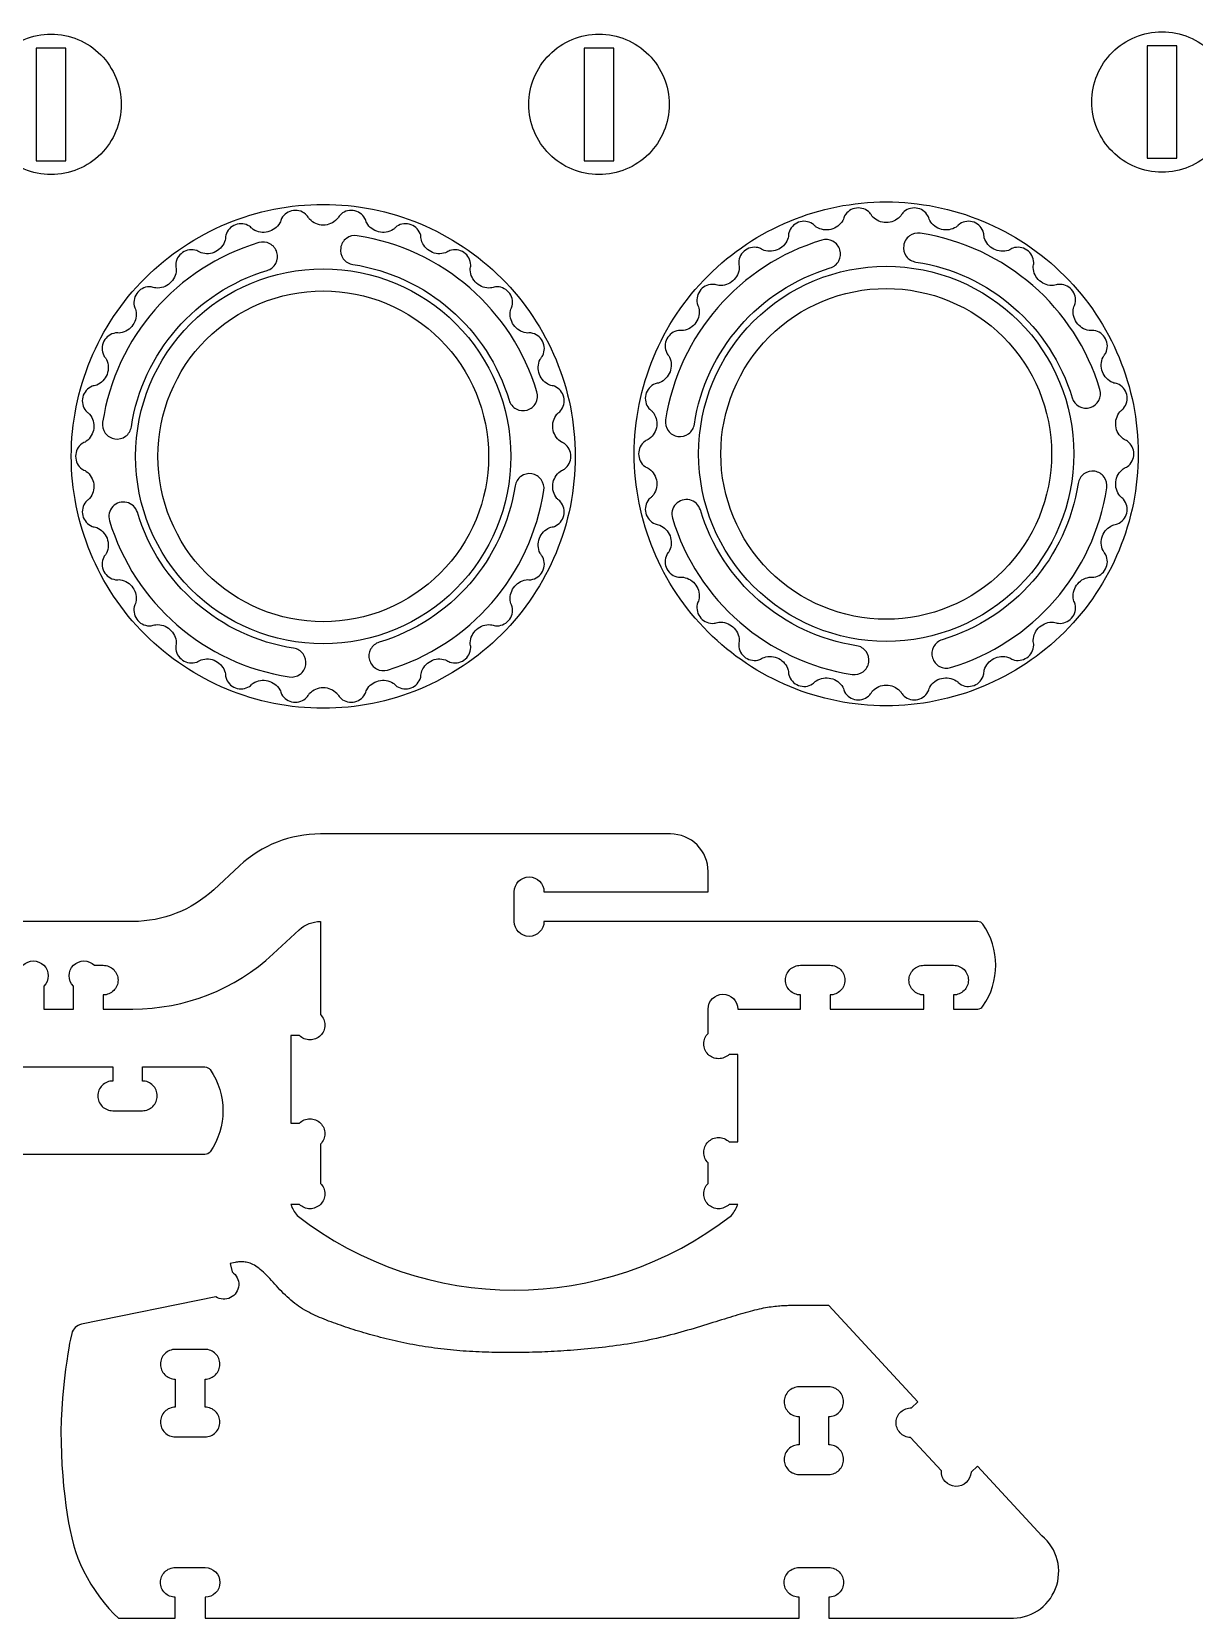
# Model space of a CAD drawing. Header units: millimetres. Extents: x 32 to 1015, y -334 to 535.
# Drawn here: x 281.5 to 469.4, y 119.2 to 375.6 of the extents above; entities that cross this region are included whole.
import ezdxf

# ---------------------------------------------------------------- set-up
doc = ezdxf.new("R2010")
doc.units = ezdxf.units.MM
for name, color, linetype in [('External Cut', 1, 'Continuous'), ('Internal Cut', 5, 'Continuous'), ('Pocket Cut 1.1mm', 3, 'Continuous')]:
    doc.layers.add(name, color=color, linetype=linetype)

msp = doc.modelspace()

# ---------------------------------------------------------------- linework, layer by layer
at = {"layer": 'External Cut', "flags": 128}
for points in [[(295.984838, 363.874017, -0.414214), (284.636473, 352.525653, -0.414214), (273.288109, 363.874017, -0.414214), (284.636473, 375.222381, -0.414214), (295.984838, 363.874017)], [(384.542746, 363.874017, -0.414214), (373.194382, 352.525653, -0.414214), (361.846018, 363.874017, -0.414214), (373.194382, 375.222381, -0.414214), (384.542746, 363.874017)], [(475.530049, 364.272098, -0.414214), (464.181684, 352.923733, -0.414214), (452.83332, 364.272098, -0.414214), (464.181684, 375.620462, -0.414214), (475.530049, 364.272098)], [(344.478741, 272.047423, -0.203461), (345.994078, 273.898358, -0.203461), (348.378178, 274.094006, -0.0722), (348.77035, 273.897888, 0.068231), (349.079841, 273.740048, 0.239296), (351.363992, 274.048888, 0.239296), (352.462734, 276.075091, 0.068231), (352.424898, 276.420441, -0.0722), (352.380591, 276.856672, -0.203461), (353.408938, 279.016466, -0.203461), (355.676938, 279.776981, -0.0722), (356.104648, 279.680415, 0.068231), (356.44292, 279.601228, 0.239296), (358.586788, 280.447726, 0.239296), (359.1687, 282.677997, 0.068231), (359.049316, 283.004257, -0.0722), (358.901899, 283.417209, -0.203461), (359.383491, 285.760343, -0.203461), (361.403585, 287.041527, -0.0722), (361.841976, 287.050124, 0.068231), (362.189369, 287.054192, 0.239296), (364.06836, 288.389154, 0.239296), (364.099623, 290.693878, 0.068231), (363.90563, 290.982087, -0.0722), (363.663671, 291.34776, -0.203461), (363.57052, 293.73806, -0.203461), (365.225306, 295.465454, -0.0722), (365.648901, 295.578716, 0.068231), (365.985225, 295.665802, 0.239296), (367.490139, 297.411644, 0.239296), (366.968938, 299.656879, 0.068231), (366.711608, 299.890288, -0.0722), (366.389169, 300.18743, -0.203461), (365.726689, 302.48598, -0.203461), (366.919997, 304.559196, -0.0722), (367.304178, 304.770539, 0.068231), (367.609888, 304.935582, 0.239296), (368.653264, 306.990843, 0.239296), (367.609888, 309.046104, 0.068231), (367.304178, 309.211147, -0.0722), (366.919997, 309.42249, -0.203461), (365.726689, 311.495706, -0.203461), (366.389169, 313.794255, -0.0722), (366.711608, 314.091398, 0.068231), (366.968938, 314.324806, 0.239296), (367.490139, 316.570041, 0.239296), (365.985225, 318.315884, 0.068231), (365.648901, 318.40297, -0.0722), (365.225306, 318.516232, -0.203461), (363.57052, 320.243626, -0.203461), (363.663671, 322.633926, -0.0722), (363.90563, 322.999599, 0.068231), (364.099623, 323.287808, 0.239296), (364.06836, 325.592532, 0.239296), (362.189369, 326.927494, 0.068231), (361.841976, 326.931562, -0.0722), (361.403585, 326.940159, -0.203461), (359.383491, 328.221343, -0.203461), (358.901899, 330.564477, -0.0722), (359.049316, 330.977429, 0.068231), (359.1687, 331.303688, 0.239296), (358.586788, 333.53396, 0.239296), (356.44292, 334.380458, 0.068231), (356.104648, 334.301271, -0.0722), (355.676938, 334.204705, -0.203461), (353.408938, 334.96522, -0.203461), (352.380591, 337.125014, -0.0722), (352.424898, 337.561245, 0.068231), (352.462734, 337.906595, 0.239296), (351.363992, 339.932798, 0.239296), (349.079841, 340.241637, 0.068231), (348.77035, 340.083798, -0.0722), (348.378178, 339.88768, -0.203461), (345.994078, 340.083327, -0.203461), (344.478741, 341.934263, -0.0722), (344.417364, 342.368421, 0.068231), (344.371452, 342.71279, 0.239296), (342.819736, 344.41717, 0.239296), (340.528048, 344.170402, 0.068231), (340.265323, 343.943083, -0.0722), (339.931481, 343.658811, -0.203461), (337.569838, 343.27822, -0.203461), (335.655576, 344.712727, -0.0722), (335.492081, 345.119581, 0.068231), (335.365091, 345.442956, 0.239296), (333.45058, 346.726459, 0.239296), (331.284539, 345.938425, 0.068231), (331.08385, 345.654837, -0.0722), (330.82774, 345.298932, -0.203461), (328.625803, 344.364223, -0.203461), (326.423866, 345.298932, -0.0722), (326.167755, 345.654837, 0.068231), (325.967066, 345.938425, 0.239296), (323.801025, 346.726459, 0.239296), (321.886515, 345.442956, 0.068231), (321.759524, 345.119581, -0.0722), (321.59603, 344.712727, -0.203461), (319.681767, 343.27822, -0.203461), (317.320124, 343.658811, -0.0722), (316.986282, 343.943083, 0.068231), (316.723558, 344.170402, 0.239296), (314.431869, 344.41717, 0.239296), (312.880153, 342.71279, 0.068231), (312.834242, 342.368421, -0.0722), (312.772864, 341.934263, -0.203461), (311.257527, 340.083327, -0.203461), (308.873427, 339.88768, -0.0722), (308.481256, 340.083798, 0.068231), (308.171765, 340.241637, 0.239296), (305.887613, 339.932798, 0.239296), (304.788871, 337.906595, 0.068231), (304.826707, 337.561245, -0.0722), (304.871014, 337.125014, -0.203461), (303.842667, 334.96522, -0.203461), (301.574667, 334.204705, -0.0722), (301.146957, 334.301271, 0.068231), (300.808686, 334.380458, 0.239296), (298.664817, 333.53396, 0.239296), (298.082906, 331.303688, 0.068231), (298.202289, 330.977429, -0.0722), (298.349706, 330.564477, -0.203461), (297.868114, 328.221343, -0.203461), (295.84802, 326.940159, -0.0722), (295.409629, 326.931562, 0.068231), (295.062237, 326.927494, 0.239296), (293.183246, 325.592532, 0.239296), (293.151982, 323.287808, 0.068231), (293.345976, 322.999599, -0.0722), (293.587935, 322.633926, -0.203461), (293.681085, 320.243626, -0.203461), (292.026299, 318.516232, -0.0722), (291.602704, 318.40297, 0.068231), (291.26638, 318.315884, 0.239296), (289.761466, 316.570041, 0.239296), (290.282668, 314.324806, 0.068231), (290.539997, 314.091398, -0.0722), (290.862437, 313.794255, -0.203461), (291.524917, 311.495706, -0.203461), (290.331608, 309.42249, -0.0722), (289.947427, 309.211147, 0.068231), (289.641717, 309.046104, 0.239296), (288.598341, 306.990843, 0.239296), (289.641717, 304.935582, 0.068231), (289.947427, 304.770539, -0.0722), (290.331608, 304.559196, -0.203461), (291.524917, 302.48598, -0.203461), (290.862437, 300.18743, -0.0722), (290.539997, 299.890288, 0.068231), (290.282668, 299.656879, 0.239296), (289.761466, 297.411644, 0.239296), (291.26638, 295.665802, 0.068231), (291.602704, 295.578716, -0.0722), (292.026299, 295.465454, -0.203461), (293.681085, 293.73806, -0.203461), (293.587935, 291.34776, -0.0722), (293.345976, 290.982087, 0.068231), (293.151982, 290.693878, 0.239296), (293.183246, 288.389154, 0.239296), (295.062237, 287.054192, 0.068231), (295.409629, 287.050124, -0.0722), (295.84802, 287.041527, -0.203461), (297.868114, 285.760343, -0.203461), (298.349706, 283.417209, -0.0722), (298.202289, 283.004257, 0.068231), (298.082906, 282.677997, 0.239296), (298.664817, 280.447726, 0.239296), (300.808686, 279.601228, 0.068231), (301.146957, 279.680415, -0.0722), (301.574667, 279.776981, -0.203461), (303.842667, 279.016466, -0.203461), (304.871014, 276.856672, -0.0722), (304.826707, 276.420441, 0.068231), (304.788871, 276.075091, 0.239296), (305.887613, 274.048888, 0.239296), (308.171765, 273.740048, 0.068231), (308.481256, 273.897888, -0.0722), (308.873427, 274.094006, -0.203461), (311.257527, 273.898358, -0.203461), (312.772864, 272.047423, -0.0722), (312.834242, 271.613264, 0.068231), (312.880153, 271.268895, 0.239296), (314.431869, 269.564516, 0.239296), (316.723558, 269.811284, 0.068231), (316.986282, 270.038603, -0.0722), (317.320124, 270.322875, -0.203461), (319.681767, 270.703465, -0.203461), (321.59603, 269.268959, -0.0722), (321.759524, 268.862105, 0.068231), (321.886515, 268.53873, 0.239296), (323.801025, 267.255227, 0.239296), (325.967066, 268.043261, 0.068231), (326.167755, 268.326849, -0.0722), (326.423866, 268.682754, -0.203461), (328.625803, 269.617463, -0.203461), (330.82774, 268.682754, -0.0722), (331.08385, 268.326849, 0.068231), (331.284539, 268.043261, 0.239296), (333.45058, 267.255227, 0.239296), (335.365091, 268.53873, 0.068231), (335.492081, 268.862105, -0.0722), (335.655576, 269.268959, -0.203461), (337.569838, 270.703465, -0.203461), (339.931481, 270.322875, -0.0722), (340.265323, 270.038603, 0.068231), (340.528048, 269.811284, 0.239296), (342.819736, 269.564516, 0.239296), (344.371452, 271.268895, 0.068231), (344.417364, 271.613264, -0.0722), (344.478741, 272.047423)], [(435.466043, 272.445504, -0.203461), (436.981381, 274.296439, -0.203461), (439.36548, 274.492086, -0.0722), (439.757652, 274.295968, 0.068231), (440.067143, 274.138129, 0.239296), (442.351295, 274.446969, 0.239296), (443.450036, 276.473172, 0.068231), (443.412201, 276.818521, -0.0722), (443.367893, 277.254753, -0.203461), (444.39624, 279.414547, -0.203461), (446.664241, 280.175061, -0.0722), (447.091951, 280.078495, 0.068231), (447.430222, 279.999308, 0.239296), (449.57409, 280.845807, 0.239296), (450.156002, 283.076078, 0.068231), (450.036618, 283.402338, -0.0722), (449.889202, 283.81529, -0.203461), (450.370794, 286.158424, -0.203461), (452.390887, 287.439607, -0.0722), (452.829279, 287.448205, 0.068231), (453.176671, 287.452273, 0.239296), (455.055662, 288.787235, 0.239296), (455.086926, 291.091959, 0.068231), (454.892932, 291.380168, -0.0722), (454.650973, 291.745841, -0.203461), (454.557822, 294.13614, -0.203461), (456.212608, 295.863535, -0.0722), (456.636203, 295.976797, 0.068231), (456.972528, 296.063883, 0.239296), (458.477441, 297.809725, 0.239296), (457.95624, 300.05496, 0.068231), (457.69891, 300.288368, -0.0722), (457.376471, 300.585511, -0.203461), (456.713991, 302.88406, -0.203461), (457.907299, 304.957276, -0.0722), (458.29148, 305.16862, 0.068231), (458.59719, 305.333663, 0.239296), (459.640566, 307.388924, 0.239296), (458.59719, 309.444184, 0.068231), (458.29148, 309.609227, -0.0722), (457.907299, 309.820571, -0.203461), (456.713991, 311.893787, -0.203461), (457.376471, 314.192336, -0.0722), (457.69891, 314.489479, 0.068231), (457.95624, 314.722887, 0.239296), (458.477441, 316.968122, 0.239296), (456.972528, 318.713965, 0.068231), (456.636203, 318.801051, -0.0722), (456.212608, 318.914312, -0.203461), (454.557822, 320.641707, -0.203461), (454.650973, 323.032006, -0.0722), (454.892932, 323.397679, 0.068231), (455.086926, 323.685888, 0.239296), (455.055662, 325.990612, 0.239296), (453.176671, 327.325575, 0.068231), (452.829279, 327.329642, -0.0722), (452.390887, 327.33824, -0.203461), (450.370794, 328.619423, -0.203461), (449.889202, 330.962557, -0.0722), (450.036618, 331.375509, 0.068231), (450.156002, 331.701769, 0.239296), (449.57409, 333.93204, 0.239296), (447.430222, 334.778539, 0.068231), (447.091951, 334.699352, -0.0722), (446.664241, 334.602786, -0.203461), (444.39624, 335.3633, -0.203461), (443.367893, 337.523095, -0.0722), (443.412201, 337.959326, 0.068231), (443.450036, 338.304676, 0.239296), (442.351295, 340.330879, 0.239296), (440.067143, 340.639718, 0.068231), (439.757652, 340.481879, -0.0722), (439.36548, 340.285761, -0.203461), (436.981381, 340.481408, -0.203461), (435.466043, 342.332343, -0.0722), (435.404666, 342.766502, 0.068231), (435.358754, 343.110871, 0.239296), (433.807038, 344.81525, 0.239296), (431.51535, 344.568482, 0.068231), (431.252626, 344.341163, -0.0722), (430.918784, 344.056891, -0.203461), (428.55714, 343.676301, -0.203461), (426.642878, 345.110808, -0.0722), (426.479383, 345.517662, 0.068231), (426.352393, 345.841037, 0.239296), (424.437882, 347.12454, 0.239296), (422.271841, 346.336505, 0.068231), (422.071152, 346.052918, -0.0722), (421.815042, 345.697013, -0.203461), (419.613105, 344.762304, -0.203461), (417.411168, 345.697013, -0.0722), (417.155057, 346.052918, 0.068231), (416.954368, 346.336505, 0.239296), (414.788328, 347.12454, 0.239296), (412.873817, 345.841037, 0.068231), (412.746827, 345.517662, -0.0722), (412.583332, 345.110808, -0.203461), (410.66907, 343.676301, -0.203461), (408.307426, 344.056891, -0.0722), (407.973584, 344.341163, 0.068231), (407.71086, 344.568482, 0.239296), (405.419171, 344.81525, 0.239296), (403.867455, 343.110871, 0.068231), (403.821544, 342.766502, -0.0722), (403.760167, 342.332343, -0.203461), (402.244829, 340.481408, -0.203461), (399.86073, 340.285761, -0.0722), (399.468558, 340.481879, 0.068231), (399.159067, 340.639718, 0.239296), (396.874915, 340.330879, 0.239296), (395.776174, 338.304676, 0.068231), (395.814009, 337.959326, -0.0722), (395.858317, 337.523095, -0.203461), (394.82997, 335.3633, -0.203461), (392.561969, 334.602786, -0.0722), (392.134259, 334.699352, 0.068231), (391.795988, 334.778539, 0.239296), (389.65212, 333.93204, 0.239296), (389.070208, 331.701769, 0.068231), (389.189592, 331.375509, -0.0722), (389.337008, 330.962557, -0.203461), (388.855416, 328.619423, -0.203461), (386.835323, 327.33824, -0.0722), (386.396931, 327.329642, 0.068231), (386.049539, 327.325575, 0.239296), (384.170548, 325.990612, 0.239296), (384.139284, 323.685888, 0.068231), (384.333278, 323.397679, -0.0722), (384.575237, 323.032006, -0.203461), (384.668388, 320.641707, -0.203461), (383.013601, 318.914312, -0.0722), (382.590007, 318.801051, 0.068231), (382.253682, 318.713965, 0.239296), (380.748769, 316.968122, 0.239296), (381.26997, 314.722887, 0.068231), (381.5273, 314.489479, -0.0722), (381.849739, 314.192336, -0.203461), (382.512219, 311.893787, -0.203461), (381.31891, 309.820571, -0.0722), (380.93473, 309.609227, 0.068231), (380.62902, 309.444184, 0.239296), (379.585643, 307.388924, 0.239296), (380.62902, 305.333663, 0.068231), (380.93473, 305.16862, -0.0722), (381.31891, 304.957276, -0.203461), (382.512219, 302.88406, -0.203461), (381.849739, 300.585511, -0.0722), (381.5273, 300.288368, 0.068231), (381.26997, 300.05496, 0.239296), (380.748769, 297.809725, 0.239296), (382.253682, 296.063883, 0.068231), (382.590007, 295.976797, -0.0722), (383.013601, 295.863535, -0.203461), (384.668388, 294.13614, -0.203461), (384.575237, 291.745841, -0.0722), (384.333278, 291.380168, 0.068231), (384.139284, 291.091959, 0.239296), (384.170548, 288.787235, 0.239296), (386.049539, 287.452273, 0.068231), (386.396931, 287.448205, -0.0722), (386.835323, 287.439607, -0.203461), (388.855416, 286.158424, -0.203461), (389.337008, 283.81529, -0.0722), (389.189592, 283.402338, 0.068231), (389.070208, 283.076078, 0.239296), (389.65212, 280.845807, 0.239296), (391.795988, 279.999308, 0.068231), (392.134259, 280.078495, -0.0722), (392.561969, 280.175061, -0.203461), (394.82997, 279.414547, -0.203461), (395.858317, 277.254753, -0.0722), (395.814009, 276.818521, 0.068231), (395.776174, 276.473172, 0.239296), (396.874915, 274.446969, 0.239296), (399.159067, 274.138129, 0.068231), (399.468558, 274.295968, -0.0722), (399.86073, 274.492086, -0.203461), (402.244829, 274.296439, -0.203461), (403.760167, 272.445504, -0.0722), (403.821544, 272.011345, 0.068231), (403.867455, 271.666976, 0.239296), (405.419171, 269.962597, 0.239296), (407.71086, 270.209365, 0.068231), (407.973584, 270.436684, -0.0722), (408.307426, 270.720956, -0.203461), (410.66907, 271.101546, -0.203461), (412.583332, 269.66704, -0.0722), (412.746827, 269.260185, 0.068231), (412.873817, 268.93681, 0.239296), (414.788328, 267.653307, 0.239296), (416.954368, 268.441342, 0.068231), (417.155057, 268.724929, -0.0722), (417.411168, 269.080834, -0.203461), (419.613105, 270.015544, -0.203461), (421.815042, 269.080834, -0.0722), (422.071152, 268.724929, 0.068231), (422.271841, 268.441342, 0.239296), (424.437882, 267.653307, 0.239296), (426.352393, 268.93681, 0.068231), (426.479383, 269.260185, -0.0722), (426.642878, 269.66704, -0.203461), (428.55714, 271.101546, -0.203461), (430.918784, 270.720956, -0.0722), (431.252626, 270.436684, 0.068231), (431.51535, 270.209365, 0.239296), (433.807038, 269.962597, 0.239296), (435.358754, 271.666976, 0.068231), (435.404666, 272.011345, -0.0722), (435.466043, 272.445504)], [(280.066191, 224.729129, -1), (283.460299, 221.335021), (283.460299, 217.655454), (288.260293, 217.655454), (288.260293, 221.335021, -1), (291.654401, 224.729129), (293.060287, 224.729129, -0.414214), (295.460284, 222.329132, -0.414214), (293.060287, 219.929135), (293.060287, 217.655454), (297.860281, 217.655454, 0.189282), (320.549014, 226.563762), (324.738346, 230.453061, -0.189282), (328.176033, 231.802805), (328.176033, 216.754831, -0.414214), (328.176033, 213.360722, -0.414214), (324.781925, 213.360722), (323.376039, 213.360722), (323.376039, 199.213371), (324.781925, 199.213371, -0.414214), (328.176033, 199.213371, -0.414214), (328.176033, 195.819263), (328.176033, 189.470654, -0.414214), (328.176033, 186.076546, -0.414214), (324.781925, 186.076546), (323.376039, 186.076546, 0.091342), (324.409773, 184.304776, 0.344017), (394.594846, 184.304776, 0.091342), (395.628581, 186.076546), (394.222695, 186.076546, -0.414214), (390.828587, 186.076546, -0.414214), (390.828587, 189.470654), (390.828587, 192.787688, -0.414214), (390.828587, 196.181796, -0.414214), (394.222695, 196.181796), (395.628581, 196.181796), (395.628581, 210.329147), (394.222695, 210.329147, -0.414214), (390.828587, 210.329147, -0.414214), (390.828587, 213.723255), (390.828587, 217.655454, -1), (395.628581, 217.655454), (405.733832, 217.655454), (405.733832, 219.929135, -0.414214), (403.333835, 222.329132, -0.414214), (405.733832, 224.729129), (410.533826, 224.729129, -0.414214), (412.933823, 222.329132, -0.414214), (410.533826, 219.929135), (410.533826, 217.655454), (425.691702, 217.655454), (425.691702, 219.929135, -0.414214), (423.291705, 222.329132, -0.414214), (425.691702, 224.729129), (430.491696, 224.729129, -0.414214), (432.891693, 222.329132, -0.414214), (430.491696, 219.929135), (430.491696, 217.655454), (434.412931, 217.655454, 0.246483), (435.244589, 218.091953, 0.311601), (435.244589, 231.366306, 0.246483), (434.412931, 231.802805), (364.302304, 231.802805, -1), (359.50231, 231.802805), (359.50231, 236.602799, -1), (364.302304, 236.602799), (390.828587, 236.602799), (390.828587, 239.887005, 0.414214), (384.765437, 245.950156), (328.176033, 245.950156, 0.189282), (315.112823, 240.821129), (310.923491, 236.931831, -0.189282), (297.860281, 231.802805), (245.686474, 231.802805, 0.246483)], [(260.999181, 208.292634), (294.599139, 208.292634), (294.599139, 206.018953, 0.414214), (292.199142, 203.618956, 0.414214), (294.599139, 201.218959), (299.399133, 201.218959, 0.414214), (301.79913, 203.618956, 0.414214), (299.399133, 206.018953), (299.399133, 208.292634), (309.504384, 208.292634, -0.246483), (310.336042, 207.856135, -0.311601), (310.336042, 194.581782, -0.246483), (309.504384, 194.145283), (270.599169, 194.145283)], [(295.561464, 119.190363), (304.7204, 119.190363), (304.7204, 122.575622, -0.414214), (302.320403, 124.975619, -0.414214), (304.7204, 127.375616), (309.520394, 127.375616, -1), (309.520394, 122.575622), (309.520394, 119.190363), (405.520275, 119.190363), (405.520275, 122.575622, -0.414214), (403.120278, 124.975619, -0.414214), (405.520275, 127.375616), (410.320269, 127.375616, -0.414214), (412.720266, 124.975619, -0.414214), (410.320269, 122.575622), (410.320269, 119.190363), (439.576028, 119.190363, 0.721217), (444.766348, 132.515867), (434.350182, 143.765019), (433.318611, 142.809835, -1), (428.522161, 142.994248), (423.522233, 148.394024, -0.414214), (421.216214, 150.884455, -0.414214), (423.706646, 153.190474), (424.738217, 154.145658), (410.320269, 169.716616), (405.520275, 169.716616), (404.635826, 169.716616), (404.496577, 169.716561), (404.344372, 169.716178), (404.179522, 169.715137), (404.002338, 169.713111), (403.813131, 169.70977), (403.612211, 169.704786), (403.399889, 169.69783), (403.176477, 169.688574), (402.942285, 169.676689), (402.697623, 169.661846), (402.442804, 169.643717), (402.178137, 169.621973), (401.903933, 169.596286), (401.620504, 169.566327), (401.32816, 169.531767), (401.027212, 169.492278), (400.717971, 169.447531), (400.400748, 169.397197), (400.075853, 169.340948), (399.743597, 169.278456), (399.404236, 169.209484), (399.057796, 169.134175), (398.704249, 169.052761), (398.343568, 168.965477), (397.975723, 168.872557), (397.600685, 168.774236), (397.218428, 168.670746), (396.828922, 168.562323), (396.432138, 168.4492), (396.028048, 168.331611), (395.616625, 168.209791), (395.197838, 168.083974), (394.771661, 167.954393), (394.338064, 167.821283), (393.897019, 167.684878), (393.448498, 167.545413), (392.992471, 167.40312), (392.528912, 167.258234), (392.05779, 167.11099), (391.579079, 166.961622), (391.092795, 166.810381), (390.599148, 166.657599), (390.098389, 166.503623), (389.590773, 166.348802), (389.076555, 166.193484), (388.555988, 166.038018), (388.029326, 165.882751), (387.496822, 165.728033), (386.958732, 165.574212), (386.415309, 165.421636), (385.866807, 165.270654), (385.313479, 165.121613), (384.75558, 164.974863), (384.193364, 164.830752), (383.627085, 164.689629), (383.056996, 164.551841), (382.483352, 164.417737), (381.906407, 164.287665), (381.326414, 164.161974), (380.743628, 164.041013), (380.158334, 163.925051), (379.570944, 163.814039), (378.981904, 163.707851), (378.391658, 163.606359), (377.80065, 163.509438), (377.209324, 163.41696), (376.618125, 163.328798), (376.027498, 163.244825), (375.437886, 163.164914), (374.849735, 163.088939), (374.263489, 163.016771), (373.679591, 162.948285), (373.098487, 162.883354), (372.520621, 162.82185), (371.946438, 162.763646), (371.376381, 162.708617), (370.810895, 162.656633), (370.250425, 162.60757), (369.695415, 162.561299), (369.14631, 162.517694), (368.603408, 162.476642), (368.066433, 162.438086), (367.53496, 162.401985), (367.008565, 162.368295), (366.486827, 162.336976), (365.969322, 162.307983), (365.455625, 162.281276), (364.945315, 162.256811), (364.437968, 162.234546), (363.93316, 162.21444), (363.430468, 162.196449), (362.92947, 162.180532), (362.429741, 162.166645), (361.930859, 162.154748), (361.4324, 162.144797), (360.933941, 162.13675), (360.435058, 162.130565), (359.93533, 162.1262), (359.434331, 162.123611), (358.93164, 162.122758), (358.426931, 162.123622), (357.920275, 162.126284), (357.411841, 162.130851), (356.901799, 162.137427), (356.390318, 162.146119), (355.877567, 162.157033), (355.363715, 162.170274), (354.848932, 162.185948), (354.333388, 162.204161), (353.817251, 162.225018), (353.300691, 162.248626), (352.783876, 162.275091), (352.266977, 162.304517), (351.750163, 162.337011), (351.233603, 162.372678), (350.717466, 162.411625), (350.201921, 162.453958), (349.687139, 162.499781), (349.173287, 162.5492), (348.660536, 162.602323), (348.149044, 162.659221), (347.638928, 162.719844), (347.130293, 162.784105), (346.623246, 162.851921), (346.117891, 162.923207), (345.614335, 162.997878), (345.112684, 163.075849), (344.613044, 163.157036), (344.115519, 163.241355), (343.620217, 163.32872), (343.127243, 163.419047), (342.636702, 163.512252), (342.148701, 163.608249), (341.663346, 163.706955), (341.180741, 163.808284), (340.700994, 163.912151), (340.224209, 164.018473), (339.750494, 164.127165), (339.279952, 164.238142), (338.812691, 164.351319), (338.348809, 164.466612), (337.888376, 164.583935), (337.431457, 164.703206), (336.978114, 164.824338), (336.528411, 164.947247), (336.082411, 165.071849), (335.640179, 165.198059), (335.201777, 165.325792), (334.767269, 165.454964), (334.336719, 165.58549), (333.910189, 165.717286), (333.487745, 165.850266), (333.069447, 165.984347), (332.655362, 166.119443), (332.245551, 166.255469), (331.840079, 166.392343), (331.439009, 166.529977), (331.042404, 166.668289), (330.650328, 166.807194), (330.262844, 166.946606), (329.879994, 167.086549), (329.501735, 167.227478), (329.128001, 167.369955), (328.758725, 167.514544), (328.393843, 167.661807), (328.033289, 167.812306), (327.676997, 167.966605), (327.324902, 168.125267), (326.976937, 168.288853), (326.633038, 168.457927), (326.293139, 168.633051), (325.957174, 168.814788), (325.625078, 169.003702), (325.296785, 169.200353), (324.972229, 169.405306), (324.651345, 169.619123), (324.334068, 169.842367), (324.02033, 170.0756), (323.710068, 170.319386), (323.403215, 170.574286), (323.099717, 170.840498), (322.799557, 171.11676), (322.502731, 171.401443), (322.209235, 171.692917), (321.919064, 171.989555), (321.632212, 172.289729), (321.348676, 172.591809), (321.06845, 172.894167), (320.791529, 173.195174), (320.51791, 173.493203), (320.247586, 173.786625), (319.980554, 174.07381), (319.716808, 174.353132), (319.456343, 174.62296), (319.199156, 174.881667), (318.945241, 175.127624), (318.694593, 175.359203), (318.447207, 175.574775), (318.20308, 175.772712), (317.962205, 175.951385), (317.724639, 176.109628), (317.490675, 176.248124), (317.260669, 176.368019), (317.034974, 176.470459), (316.813946, 176.55659), (316.597938, 176.627556), (316.387306, 176.684504), (316.182403, 176.72858), (315.983585, 176.760929), (315.791206, 176.782696), (315.605619, 176.795028), (315.427181, 176.79907), (315.256245, 176.795968), (315.093166, 176.786867), (314.938298, 176.772914), (314.791996, 176.755253), (314.654614, 176.735031), (314.526507, 176.713394), (314.408029, 176.691486), (313.610311, 176.535703), (313.892282, 175.158384, -1), (311.247877, 171.152505), (289.53789, 166.707945, 0.289985), (287.980064, 165.208154), (287.752607, 164.278238), (287.622882, 163.64546), (287.483161, 162.861208), (287.33024, 161.904191), (287.162861, 160.760734), (286.987552, 159.447607), (286.812788, 157.989195), (286.647047, 156.409882), (286.498803, 154.734055), (286.376531, 152.986095), (286.288708, 151.190389), (286.243809, 149.371321), (286.247986, 147.551396), (286.298102, 145.745611), (286.388694, 143.96708), (286.514301, 142.22892), (286.669461, 140.544247), (286.848714, 138.926179), (287.046598, 137.38783), (287.257651, 135.942317), (287.478626, 134.597943), (287.715138, 133.343748), (287.975013, 132.163961), (288.266081, 131.042809), (288.59617, 129.96452), (288.973107, 128.913321), (289.404721, 127.87344), (289.89884, 126.829104), (290.460402, 125.769949), (291.082782, 124.707244), (291.756468, 123.657665), (292.471943, 122.637889), (293.219695, 121.664595), (293.990209, 120.754457), (294.77397, 119.924154), (295.561464, 119.190363)]]:
    msp.add_lwpolyline(points, format="xyb", dxfattribs=at)
at = {"layer": 'Internal Cut', "flags": 128}
for points in [[(282.236476, 354.779291), (287.03647, 354.779291), (287.03647, 372.968743), (282.236476, 372.968743), (282.236476, 354.779291)], [(370.794385, 354.779291), (375.594379, 354.779291), (375.594379, 372.968743), (370.794385, 372.968743), (370.794385, 354.779291)], [(461.781687, 355.177372), (466.581681, 355.177372), (466.581681, 373.366823), (461.781687, 373.366823), (461.781687, 355.177372)]]:
    msp.add_lwpolyline(points, dxfattribs=at)
for points in [[(358.941555, 306.990843, -0.414214), (328.625803, 276.675091, -0.414214), (298.310051, 306.990843, -0.414214), (328.625803, 337.306595, -0.414214), (358.941555, 306.990843)], [(449.928857, 307.388924, -0.414214), (419.613105, 277.073172, -0.414214), (389.297353, 307.388924, -0.414214), (419.613105, 337.704675, -0.414214), (449.928857, 307.388924)], [(304.7204, 148.49559), (309.520394, 148.49559, 0.414214), (311.920391, 150.895587, 0.414214), (309.520394, 153.295584), (309.520394, 157.842947, 0.414214), (311.920391, 160.242944, 0.414214), (309.520394, 162.642941), (304.7204, 162.642941, 0.414214), (302.320403, 160.242944, 0.414214), (304.7204, 157.842947), (304.7204, 153.295584, 0.414214), (302.320403, 150.895587, 0.414214), (304.7204, 148.49559)], [(405.520275, 142.432439), (410.320269, 142.432439, 0.414214), (412.720266, 144.832436, 0.414214), (410.320269, 147.232433), (410.320269, 151.779796, 0.414214), (412.720266, 154.179793, 0.414214), (410.320269, 156.57979), (405.520275, 156.57979, 0.414214), (403.120278, 154.179793, 0.414214), (405.520275, 151.779796), (405.520275, 147.232433, 0.414214), (403.120278, 144.832436, 0.414214), (405.520275, 142.432439)]]:
    msp.add_lwpolyline(points, format="xyb", dxfattribs=at)
at = {"layer": 'Pocket Cut 1.1mm', "flags": 128}
for points in [[(369.349963, 306.990843, -0.414214), (328.625803, 266.266683, -0.414214), (287.901643, 306.990843, -0.414214), (328.625803, 347.715003, -0.414214), (369.349963, 306.990843)], [(460.337265, 307.388924, -0.414214), (419.613105, 266.664764, -0.414214), (378.888945, 307.388924, -0.414214), (419.613105, 348.113084, -0.414214), (460.337265, 307.388924)], [(292.973042, 312.488669, 0.414214), (294.93568, 309.810378, 0.414214), (297.613971, 311.773016, -0.288954), (319.574157, 337.035319, 0.414214), (321.144948, 339.960692, 0.414214), (318.219575, 341.531484, 0.288954), (292.973042, 312.488669)], [(363.166444, 317.39707, 0.288954), (334.123629, 342.643604, 0.414214), (331.445338, 340.680966, 0.414214), (333.407976, 338.002674, -0.288954), (358.670279, 316.042489, 0.414214), (361.595652, 314.471697, 0.414214), (363.166444, 317.39707)], [(412.132251, 340.358773, 0.414214), (409.206878, 341.929565, 0.288954), (383.960344, 312.88675, 0.414214), (385.922982, 310.208458, 0.414214), (388.601274, 312.171096, -0.288954), (410.561459, 337.4334, 0.414214), (412.132251, 340.358773)], [(449.657581, 316.440569, 1), (454.153746, 317.795151, 0.288954), (425.110931, 343.041684, 0.414214), (422.43264, 341.079046, 0.414214), (424.395278, 338.400755, -0.288954), (449.657581, 316.440569)], [(355.354191, 306.990843, -0.414214), (328.625803, 280.262455, -0.414214), (301.897415, 306.990843, -0.414214), (328.625803, 333.719231, -0.414214), (355.354191, 306.990843)], [(446.341493, 307.388924, -0.414214), (419.613105, 280.660536, -0.414214), (392.884717, 307.388924, -0.414214), (419.613105, 334.117312, -0.414214), (446.341493, 307.388924)], [(337.677448, 276.946366, 0.414214), (336.106657, 274.020993, 0.414214), (339.03203, 272.450202, 0.288954), (364.278563, 301.493016, 0.414214), (362.315925, 304.171308, 0.414214), (359.637634, 302.20867, -0.288954), (337.677448, 276.946366)], [(428.664751, 277.344447, 0.414214), (427.093959, 274.419074, 0.414214), (430.019332, 272.848283, 0.288954), (455.265866, 301.891097, 0.414214), (453.303228, 304.569389, 0.414214), (450.624936, 302.606751, -0.288954), (428.664751, 277.344447)], [(294.085162, 296.584616, 0.288954), (323.127976, 271.338082, 0.414214), (325.806268, 273.30072, 0.414214), (323.84363, 275.979012, -0.288954), (298.581326, 297.939197, 1), (294.085162, 296.584616)], [(385.072464, 296.982696, 0.288954), (414.115278, 271.736163, 0.414214), (416.79357, 273.698801, 0.414214), (414.830932, 276.377092, -0.288954), (389.568629, 298.337278, 1), (385.072464, 296.982696)]]:
    msp.add_lwpolyline(points, format="xyb", dxfattribs=at)

doc.saveas('drawing.dxf')
